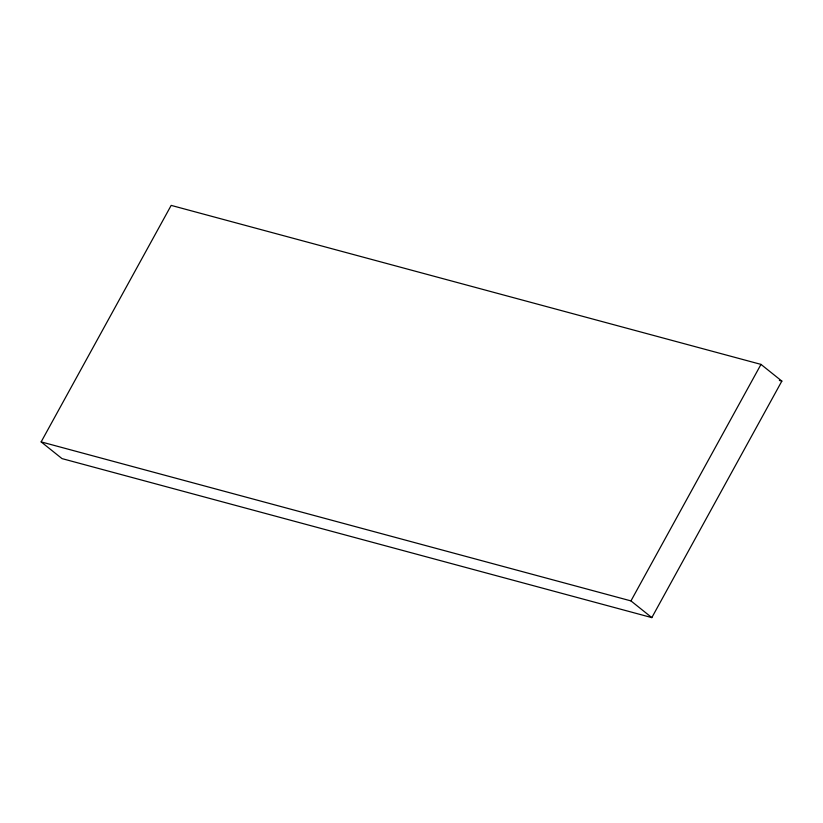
<?xml version="1.0" encoding="UTF-8"?>
<svg xmlns="http://www.w3.org/2000/svg" width="823" height="823" viewBox="0 0 823 823"><rect width="100%" height="100%" fill="white"/><g stroke="black" fill="none" stroke-linecap="round" stroke-linejoin="round"><path stroke-width="1.23" d="M41.15 441.9L171.174 205.39L760.987 364.394L781.85 381.1L651.826 617.61L62.013 458.606L41.15 441.9L630.953 600.903L651.826 617.61M630.953 600.903L760.987 364.394M779.371 380.432L781.85 381.1"/></g></svg>
